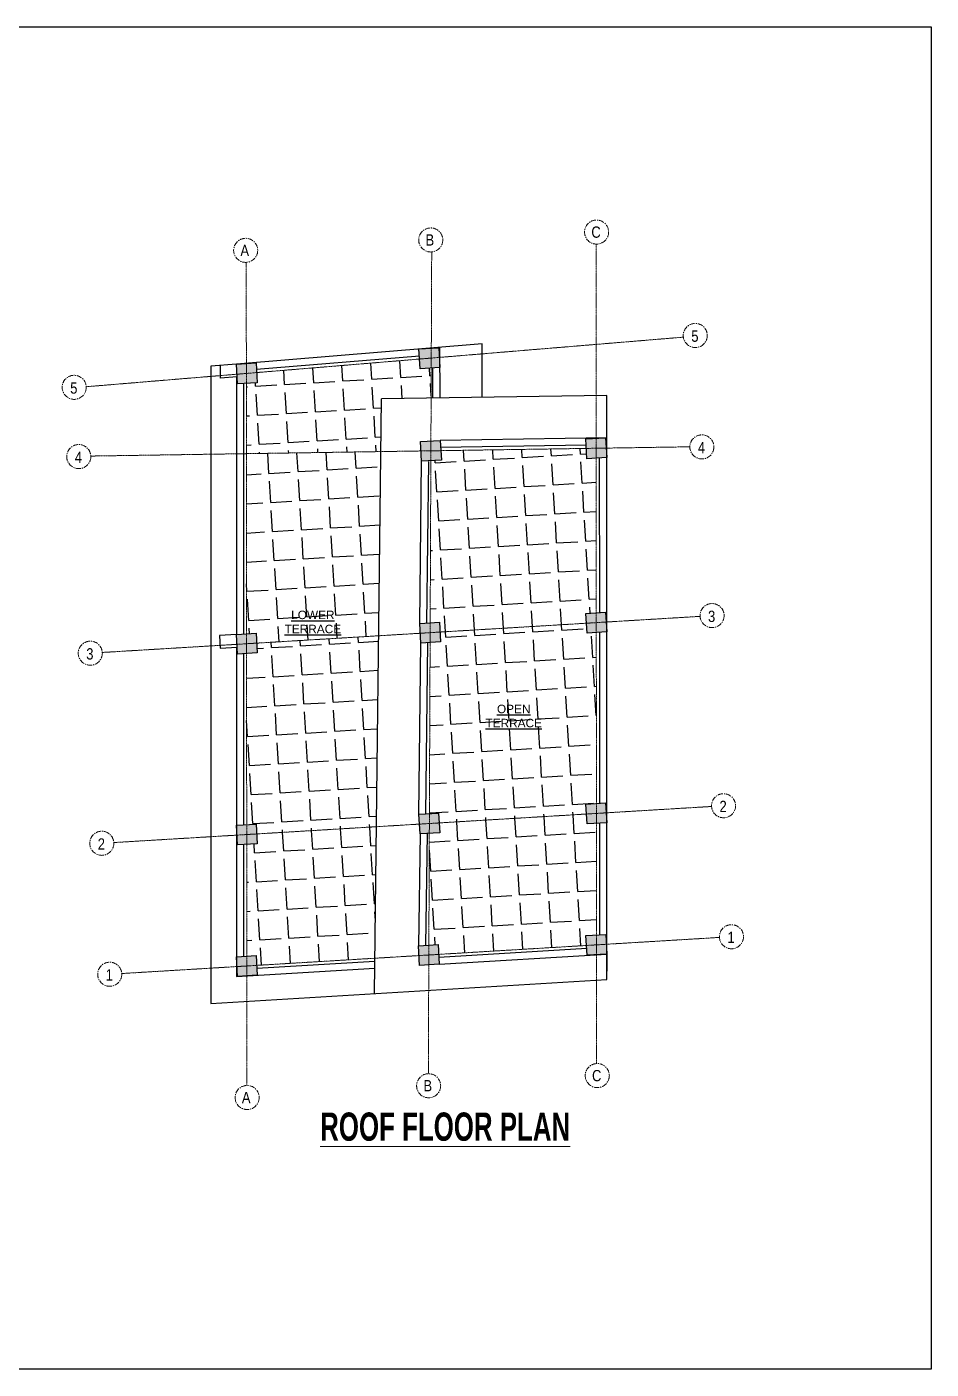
# Model space of a CAD drawing. Header units: inches. Extents: x -10117506 to -5032697, y -6529230 to -3254494.
# Drawn here: x -5048403 to -5047762, y -3257343 to -3256391 of the extents above; entities that cross this region are included whole.
import ezdxf

# ---------------------------------------------------------------- set-up
doc = ezdxf.new("R2010")
doc.units = ezdxf.units.IN
doc.header["$LTSCALE"] = 2
doc.header["$MEASUREMENT"] = 0
doc.linetypes.add('CENTER', pattern=[2, 1.25, -0.25, 0.25, -0.25])
doc.layers.get('0').update_dxf_attribs({"linetype": 'CONTINUOUS'})
doc.layers.add('A-Hatch', color=7, linetype='CONTINUOUS')
for name, color, linetype, lineweight in [('Annotations-Bold.w', 177, 'CONTINUOUS', 13), ('TEXT', 181, 'CONTINUOUS', 25), ('Text-100.w', 254, 'CONTINUOUS', 9)]:
    doc.layers.add(name, color=color, linetype=linetype, lineweight=lineweight)
doc.styles.add('ARAIL', font='ARIALN.TTF')
doc.styles.add('Arial', font='arial.ttf', dxfattribs={"width": 0.8, "height": 12})
doc.styles.add('arial.', font='arial.ttf')
pattern_1 = [(3.45713447, (-205718.823, 300239.02), (-1.243724074, 20.587466465), [15, -5.625]), (93.45713447, (-205718.823, 300239.02), (-20.587466465, -1.243724074), [15, -5.625])]

msp = doc.modelspace()

# ---------------------------------------------------------------- hatches: boundary and pattern name
at = {"ltscale": 0.5}
for points in [[(-5048110.68, -3256618.58), (-5048124.66, -3256619.42), (-5048123.81, -3256633.39), (-5048109.84, -3256632.55)], [(-5048240.09, -3256629.33), (-5048254.06, -3256630.18), (-5048253.22, -3256644.15), (-5048239.25, -3256643.31)], [(-5048109.64, -3256684.19), (-5048123.61, -3256685.04), (-5048122.77, -3256699.01), (-5048108.8, -3256698.17)], [(-5047992.48, -3256682.38), (-5048006.45, -3256683.22), (-5048005.61, -3256697.2), (-5047991.63, -3256696.35)], [(-5047992.42, -3256805.98), (-5048006.4, -3256806.83), (-5048005.55, -3256820.8), (-5047991.58, -3256819.96)], [(-5048240.09, -3256820.94), (-5048254.06, -3256821.79), (-5048253.22, -3256835.76), (-5048239.25, -3256834.92)], [(-5048110.17, -3256813.09), (-5048124.14, -3256813.94), (-5048123.3, -3256827.91), (-5048109.32, -3256827.07)], [(-5047992.36, -3256941.22), (-5048006.34, -3256942.07), (-5048005.49, -3256956.04), (-5047991.52, -3256955.2)], [(-5048110.72, -3256948.37), (-5048124.7, -3256949.22), (-5048123.85, -3256963.19), (-5048109.88, -3256962.35)], [(-5048240.09, -3256956.19), (-5048254.06, -3256957.03), (-5048253.22, -3256971.01), (-5048239.25, -3256970.16)], [(-5047992.32, -3257034.39), (-5048006.3, -3257035.24), (-5048005.45, -3257049.21), (-5047991.48, -3257048.37)], [(-5048240.09, -3257049.36), (-5048254.06, -3257050.2), (-5048253.22, -3257064.18), (-5048239.25, -3257063.33)], [(-5048111.11, -3257041.57), (-5048125.08, -3257042.41), (-5048124.24, -3257056.39), (-5048110.26, -3257055.54)]]:
    msp.add_hatch(color=1, dxfattribs=at).paths.add_polyline_path(points)
at = {"layer": 'A-Hatch', "ltscale": 0.5}
h = msp.add_hatch(dxfattribs=at)
h.set_pattern_fill('ANGLE', color=256, scale=75, angle=3.45713)
h.set_pattern_definition(pattern_1)
h.paths.add_polyline_path([(-5048151.3, -3256654.83), (-5048116.05, -3256654.29), (-5048115.96, -3256632.92), (-5048123.81, -3256633.39), (-5048124.22, -3256626.56), (-5048239.68, -3256636.15), (-5048239.25, -3256643.31), (-5048246.96, -3256643.77), (-5048246.93, -3256693.62), (-5048151.74, -3256692.15)])
h = msp.add_hatch(dxfattribs=at)
h.set_pattern_fill('ANGLE', color=256, scale=75, angle=3.45713)
h.set_pattern_definition([(3.45713447, (0, 0), (-1.243724074, 20.587466465), [15, -5.625]), (93.45713447, (0, 0), (-20.587466465, -1.243724074), [15, -5.625])])
h.paths.add_polyline_path([(-5048151.74, -3256692.15), (-5048246.93, -3256693.62), (-5048246.83, -3256821.35), (-5048240.09, -3256820.94), (-5048239.67, -3256827.93), (-5048153.24, -3256822.71)])
h.paths.add_polyline_path([(-5048221.25, -3256823.73), (-5048178.2, -3256823.73), (-5048178.2, -3256801.27), (-5048221.25, -3256801.27)], flags=24)
h = msp.add_hatch(dxfattribs=at)
h.set_pattern_fill('ANGLE', color=256, scale=75, angle=3.45713)
h.set_pattern_definition(pattern_1)
h.paths.add_polyline_path([(-5048109.2, -3256691.49), (-5048108.8, -3256698.17), (-5048116.23, -3256698.62), (-5048116.71, -3256813.49), (-5048110.17, -3256813.09), (-5048109.75, -3256820.08), (-5048005.97, -3256813.81), (-5048006.4, -3256806.83), (-5047998.99, -3256806.38), (-5047999.04, -3256696.8), (-5048005.61, -3256697.2), (-5048006.05, -3256689.9)])
h = msp.add_hatch(dxfattribs=at)
h.set_pattern_fill('ANGLE', color=256, scale=75, angle=3.45713)
h.set_pattern_definition(pattern_1)
h.paths.add_polyline_path([(-5047998.99, -3256820.4), (-5048005.55, -3256820.8), (-5048005.97, -3256813.81), (-5048109.75, -3256820.08), (-5048109.32, -3256827.07), (-5048116.76, -3256827.52), (-5048117.26, -3256948.77), (-5048110.72, -3256948.37), (-5048110.3, -3256955.36), (-5048005.92, -3256949.06), (-5048006.34, -3256942.07), (-5047998.93, -3256941.62)])
h.paths.add_polyline_path([(-5048078.22, -3256891.67), (-5048035.24, -3256889.07), (-5048036.6, -3256866.65), (-5048079.57, -3256869.24)], flags=24)
h = msp.add_hatch(dxfattribs=at)
h.set_pattern_fill('ANGLE', color=256, scale=75, angle=3.45713)
h.set_pattern_definition(pattern_1)
h.paths.add_polyline_path([(-5048153.24, -3256822.71), (-5048239.67, -3256827.93), (-5048239.25, -3256834.92), (-5048246.82, -3256835.38), (-5048246.73, -3256956.59), (-5048240.09, -3256956.19), (-5048239.67, -3256963.18), (-5048154.8, -3256958.05)])
h = msp.add_hatch(dxfattribs=at)
h.set_pattern_fill('ANGLE', color=256, scale=75, angle=3.45713)
h.set_pattern_definition(pattern_1)
h.paths.add_polyline_path([(-5047998.93, -3256955.65), (-5048005.49, -3256956.04), (-5048005.92, -3256949.06), (-5048110.3, -3256955.36), (-5048109.88, -3256962.35), (-5048117.32, -3256962.8), (-5048117.64, -3257041.96), (-5048111.11, -3257041.57), (-5048110.68, -3257048.55), (-5048005.88, -3257042.22), (-5048006.3, -3257035.24), (-5047998.89, -3257034.79)])
h = msp.add_hatch(dxfattribs=at)
h.set_pattern_fill('ANGLE', color=256, scale=75, angle=3.45713)
h.set_pattern_definition(pattern_1)
h.paths.add_polyline_path([(-5048154.8, -3256958.05), (-5048239.67, -3256963.18), (-5048239.25, -3256970.16), (-5048246.72, -3256970.62), (-5048246.66, -3257049.76), (-5048240.09, -3257049.36), (-5048239.67, -3257056.35), (-5048155.88, -3257051.28)])

# ---------------------------------------------------------------- linework, layer by layer
at = {"ltscale": 0.5}
for p, q in [((-5048079.9, -3256615.7), (-5048254.06, -3256630.18)), ((-5048109.75, -3256654.19), (-5048109.89, -3256618.19)), ((-5048079.76, -3256653.73), (-5048079.9, -3256615.7)), ((-5048254.06, -3256630.18), (-5048272.06, -3256631.67)), ((-5048272.06, -3256631.67), (-5048272.06, -3257083.35)), ((-5048265.48, -3256631.12), (-5048265.48, -3256640.16)), ((-5048124.35, -3256624.41), (-5048239.81, -3256634.01)), ((-5048253.52, -3256639.16), (-5048265.48, -3256640.16)), ((-5048254.06, -3256639.21), (-5048254.06, -3256821.79)), ((-5048114.75, -3256654.27), (-5048114.84, -3256632.85)), ((-5048249.06, -3256643.9), (-5048249.06, -3256821.49)), ((-5048156.17, -3257076.35), (-5048151.3, -3256654.83)), ((-5047991.65, -3256652.36), (-5048151.3, -3256654.83)), ((-5047996.65, -3256652.44), (-5047996.65, -3256652.36)), ((-5047991.47, -3257066.4), (-5047991.65, -3256652.36)), ((-5047991.64, -3256682.37), (-5048109.64, -3256684.19)), ((-5048006.19, -3256687.59), (-5048109.34, -3256689.19)), ((-5047996.58, -3256806.23), (-5047996.63, -3256696.65)), ((-5048124.14, -3256813.94), (-5048122.77, -3256699.01)), ((-5048119.14, -3256813.64), (-5048117.77, -3256699.07)), ((-5048254.06, -3256821.79), (-5048266.04, -3256822.51)), ((-5047996.53, -3256941.48), (-5047996.58, -3256820.26)), ((-5048266.04, -3256822.51), (-5048265.5, -3256831.49)), ((-5048265.5, -3256831.49), (-5048253.52, -3256830.77)), ((-5048254.06, -3256830.8), (-5048254.06, -3257064.23)), ((-5048124.7, -3256949.22), (-5048123.3, -3256827.91)), ((-5048119.69, -3256948.92), (-5048118.3, -3256827.61)), ((-5048249.06, -3256835.51), (-5048249.06, -3256956.73)), ((-5047996.48, -3257034.64), (-5047996.52, -3256955.5)), ((-5048123.85, -3256963.19), (-5048125.08, -3257042.41)), ((-5048118.85, -3256962.89), (-5048120.08, -3257042.11)), ((-5048249.06, -3256970.76), (-5048249.06, -3257049.9)), ((-5048110.56, -3257050.55), (-5048005.75, -3257044.22)), ((-5048110.26, -3257055.54), (-5047991.48, -3257048.37)), ((-5047991.48, -3257048.37), (-5047991.47, -3257060.39)), ((-5048254.06, -3257064.23), (-5048155.96, -3257058.3)), ((-5048239.55, -3257058.34), (-5048155.9, -3257053.29)), ((-5048272.06, -3257083.35), (-5047991.47, -3257066.4))]:
    msp.add_line(p, q, dxfattribs=at)
for points in [[(-5051055.86, -3256391.09), (-5047761.72, -3256391.09), (-5047761.72, -3257342.55), (-5051055.86, -3257342.55)], [(-5048124.66, -3256619.42), (-5048110.68, -3256618.58), (-5048109.84, -3256632.55), (-5048123.81, -3256633.39)], [(-5048254.06, -3256630.18), (-5048240.09, -3256629.33), (-5048239.25, -3256643.31), (-5048253.22, -3256644.15)], [(-5048123.61, -3256685.04), (-5048109.64, -3256684.19), (-5048108.8, -3256698.17), (-5048122.77, -3256699.01)], [(-5048006.45, -3256683.22), (-5047992.48, -3256682.38), (-5047991.63, -3256696.35), (-5048005.61, -3256697.2)], [(-5048006.4, -3256806.83), (-5047992.42, -3256805.98), (-5047991.58, -3256819.96), (-5048005.55, -3256820.8)], [(-5048254.06, -3256821.79), (-5048240.09, -3256820.94), (-5048239.25, -3256834.92), (-5048253.22, -3256835.76)], [(-5048124.14, -3256813.94), (-5048110.17, -3256813.09), (-5048109.32, -3256827.07), (-5048123.3, -3256827.91)], [(-5048006.34, -3256942.07), (-5047992.36, -3256941.22), (-5047991.52, -3256955.2), (-5048005.49, -3256956.04)], [(-5048124.7, -3256949.22), (-5048110.72, -3256948.37), (-5048109.88, -3256962.35), (-5048123.85, -3256963.19)], [(-5048254.06, -3256957.03), (-5048240.09, -3256956.19), (-5048239.25, -3256970.16), (-5048253.22, -3256971.01)], [(-5048006.3, -3257035.24), (-5047992.32, -3257034.39), (-5047991.48, -3257048.37), (-5048005.45, -3257049.21)], [(-5048254.06, -3257050.2), (-5048240.09, -3257049.36), (-5048239.25, -3257063.33), (-5048253.22, -3257064.18)], [(-5048125.08, -3257042.41), (-5048111.11, -3257041.57), (-5048110.26, -3257055.54), (-5048124.24, -3257056.39)]]:
    msp.add_lwpolyline(points, close=True, dxfattribs=at)
at = {"layer": 'Annotations-Bold.w', "linetype": 'CENTER', "ltscale": 0.3}
for p, q in [((-5047999.11, -3256545.08), (-5047998.85, -3257126.13)), ((-5048115.63, -3256550.67), (-5048118.02, -3257133.13)), ((-5048247.03, -3256558.03), (-5048246.59, -3257141.1)), ((-5047937.63, -3256611.07), (-5048360.44, -3256646.18)), ((-5047933.04, -3256688.77), (-5048357.19, -3256695.33)), ((-5047925.77, -3256808.97), (-5048349.03, -3256834.54)), ((-5047917.63, -3256943.72), (-5048340.89, -3256969.29)), ((-5047912.02, -3257036.55), (-5048335.28, -3257062.12))]:
    msp.add_line(p, q, dxfattribs=at)
at = {"layer": 'Annotations-Bold.w', "linetype": 'CENTER', "ltscale": 1.5}
for centre in [(-5048116.32, -3256542.16), (-5047998.79, -3256536.55), (-5048247.45, -3256549.51), (-5047928.85, -3256609.86), (-5048368.97, -3256646.6), (-5048365.71, -3256695.7), (-5047924.2, -3256688.83), (-5047916.95, -3256808.43), (-5048357.55, -3256835.05), (-5047908.81, -3256943.19), (-5048349.41, -3256969.81), (-5047903.2, -3257036.02), (-5048343.8, -3257062.64), (-5047998.29, -3257134.47), (-5048117.8, -3257141.66), (-5048246.41, -3257149.99)]:
    msp.add_circle(centre, 8.53, dxfattribs=at)

# ---------------------------------------------------------------- texts
at = {"layer": 'Annotations-Bold.w', "linetype": 'CENTER', "ltscale": 1.5, "char_height": 8, "attachment_point": 1, "style": 'ARAIL'}
for s, insert in [('C', (-5048002.5, -3256532.57)), ('A', (-5048251.17, -3256545.54)), ('B', (-5048119.99, -3256538.15)), ('5', (-5047931.67, -3256606.32)), ('5', (-5048371.79, -3256643.06)), ('4', (-5047927, -3256685.28)), ('4', (-5048368.52, -3256692.14)), ('3', (-5047919.82, -3256804.93)), ('3', (-5048360.42, -3256831.55)), ('2', (-5047911.68, -3256939.68)), ('2', (-5048352.28, -3256966.3)), ('1', (-5047906.07, -3257032.51)), ('1', (-5048346.67, -3257059.13)), ('C', (-5048002.01, -3257130.5)), ('B', (-5048121.47, -3257137.64)), ('A', (-5048250.13, -3257146.02))]:
    msp.add_mtext_dynamic_manual_height_columns(s, width=6.5393, gutter_width=100, heights=[0], dxfattribs=dict(at, insert=insert))
at = {"layer": 'TEXT', "lineweight": -2, "char_height": 6, "width": 127.5059, "attachment_point": 5, "style": 'arial.'}
for s, insert in [('{\\LLOWER\\PTERRACE}', (-5048199.85, -3256812.95)), ('{\\LOPEN \\PTERRACE}', (-5048057.51, -3256879.62))]:
    msp.add_mtext(s, dxfattribs=dict(at, insert=insert))
at = {"layer": 'Text-100.w', "insert": (-5048108.64, -3257160.65), "char_height": 20, "width": 569.1024, "attachment_point": 2, "style": 'Arial'}
msp.add_mtext('\\A1;{\\fArial Narrow|b1|i0|c0|p34;\\L ROOF FLOOR PLAN}', dxfattribs=at)

doc.saveas('drawing.dxf')
